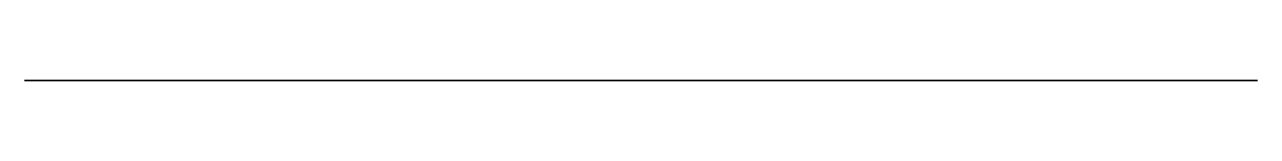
# Model space of a CAD drawing. Header units: millimetres. Extents: x 77.5 to 96.2, y 0 to 0.
import ezdxf

# ---------------------------------------------------------------- set-up
doc = ezdxf.new("R2010")
doc.units = ezdxf.units.MM
doc.layers.get('0').update_dxf_attribs({"color": 173, "true_color": 0x5858e1})

msp = doc.modelspace()

# ---------------------------------------------------------------- linework, layer by layer
at = {"color": 33, "true_color": 0xe18f57, "extrusion": (0, -1, -1.19209e-07)}
msp.add_lwpolyline([(90.09, -121.807), (90.09, -139.271), (90.112, -141.015), (90.156, -141.882), (90.237, -142.738), (90.366, -143.577), (90.453, -143.989), (90.556, -144.394), (90.677, -144.793), (90.818, -145.184), (90.979, -145.566), (91.162, -145.94), (91.373, -146.318), (91.6, -146.687), (91.844, -147.047), (92.103, -147.396), (92.376, -147.734), (92.663, -148.059), (92.964, -148.372), (93.277, -148.671), (93.603, -148.957), (93.939, -149.227), (94.287, -149.483), (94.645, -149.724), (95.012, -149.949), (95.389, -150.159), (95.776, -150.352), (96.17, -150.529), (96.17, -210.761), (77.489, -210.761), (77.489, -188.06), (79.081, -186.435), (79.081, -130.174), (77.489, -128.485), (77.489, -107.359), (82.283, -107.359), (82.329, -107.361), (82.374, -107.366), (82.419, -107.373), (82.463, -107.384), (82.506, -107.397), (82.549, -107.413), (82.59, -107.432), (82.631, -107.453), (82.671, -107.477), (82.709, -107.503), (82.747, -107.532), (82.783, -107.563), (82.818, -107.596), (82.852, -107.632), (82.885, -107.669), (82.916, -107.709), (82.945, -107.75), (82.973, -107.794), (83, -107.839), (83.025, -107.885), (83.048, -107.934), (83.07, -107.984), (83.09, -108.035), (83.108, -108.088), (83.124, -108.142), (83.138, -108.197), (83.15, -108.254), (83.16, -108.311), (83.168, -108.37), (83.173, -108.43), (83.177, -108.49), (83.178, -108.551), (83.178, -108.783), (83.182, -109.1), (83.198, -109.344), (83.226, -109.588), (83.264, -109.83), (83.31, -110.072), (83.426, -110.55), (83.564, -111.023), (83.741, -111.533), (83.949, -112.031), (84.186, -112.516), (84.454, -112.986), (84.749, -113.438), (85.072, -113.871), (85.42, -114.283), (85.793, -114.674), (86.569, -115.456), (86.753, -115.66), (86.929, -115.87), (87.097, -116.088), (87.253, -116.314), (87.399, -116.548), (87.536, -116.787), (87.664, -117.031), (87.782, -117.28), (87.891, -117.533), (87.99, -117.79), (88.08, -118.05), (88.159, -118.314), (88.229, -118.581), (88.289, -118.85), (88.338, -119.121), (88.377, -119.394), (88.406, -119.667), (88.424, -119.942), (88.433, -120.218), (88.43, -120.494), (88.898, -120.494), (88.96, -120.495), (89.02, -120.5), (89.08, -120.509), (89.138, -120.52), (89.196, -120.535), (89.253, -120.553), (89.308, -120.573), (89.362, -120.597), (89.415, -120.623), (89.466, -120.652), (89.516, -120.684), (89.565, -120.718), (89.611, -120.755), (89.656, -120.794), (89.7, -120.835), (89.741, -120.878), (89.78, -120.924), (89.818, -120.972), (89.853, -121.021), (89.887, -121.073), (89.918, -121.126), (89.946, -121.181), (89.973, -121.238), (89.997, -121.296), (90.018, -121.355), (90.037, -121.416), (90.053, -121.479), (90.066, -121.542), (90.077, -121.607), (90.084, -121.672), (90.089, -121.739)], close=True, dxfattribs=at)

doc.saveas('drawing.dxf')
